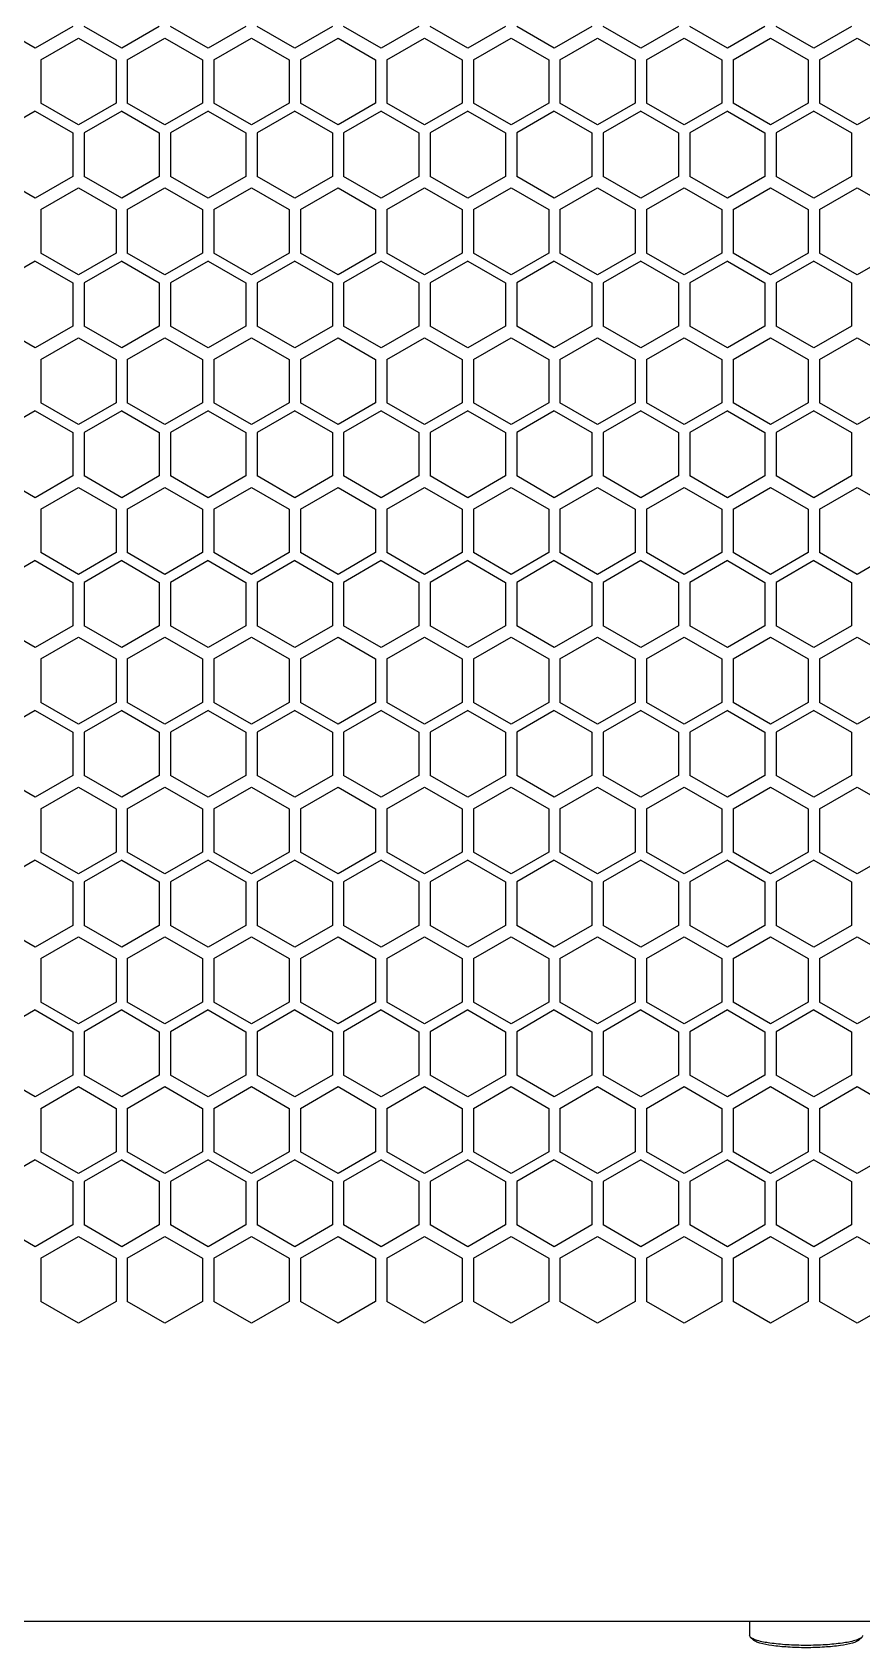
# Model space of a CAD drawing. Header units: millimetres. Extents: x 55614 to 110757, y -66981 to -47484.
# Drawn here: x 78846.5 to 78934.7, y -54848.3 to -54676.6 of the extents above; entities that cross this region are included whole.
import ezdxf

# ---------------------------------------------------------------- set-up
doc = ezdxf.new("R2010")
doc.units = ezdxf.units.MM
doc.layers.add('4215-0412-2-1_0', color=7, linetype='Continuous')
doc.layers.add('SONGBUTUO-M4-8_0', color=7, linetype='Continuous')
doc.layers.add('THICK', color=7, linetype='Continuous', lineweight=0)

# ---------------------------------------------------------------- blocks, each defined once
blk = doc.blocks.new('RU67I6756')
at = {"layer": '4215-0412-2-1_0', "color": 0, "linetype": 'Continuous'}
for p, q in [((25547.66, 16458.6), (25543.66, 16460.91)), ((25551.66, 16460.91), (25547.66, 16458.6)), ((25548.26, 16457.38), (25552.26, 16459.69)), ((25552.26, 16459.69), (25556.26, 16457.38)), ((25556.86, 16458.6), (25552.86, 16460.91)), ((25560.86, 16460.91), (25556.86, 16458.6)), ((25557.46, 16457.38), (25561.46, 16459.69)), ((25561.46, 16459.69), (25565.46, 16457.38)), ((25566.06, 16458.6), (25562.06, 16460.91)), ((25570.06, 16460.91), (25566.06, 16458.6)), ((25566.66, 16457.38), (25570.66, 16459.69)), ((25570.66, 16459.69), (25574.66, 16457.38)), ((25575.26, 16458.6), (25571.26, 16460.91)), ((25579.26, 16460.91), (25575.26, 16458.6)), ((25575.86, 16457.38), (25579.86, 16459.69)), ((25579.86, 16459.69), (25583.86, 16457.38)), ((25584.46, 16458.6), (25580.46, 16460.91)), ((25588.46, 16460.91), (25584.46, 16458.6)), ((25585.06, 16457.38), (25589.06, 16459.69)), ((25589.06, 16459.69), (25593.06, 16457.38)), ((25593.66, 16458.6), (25589.66, 16460.91)), ((25597.66, 16460.91), (25593.66, 16458.6)), ((25594.26, 16457.38), (25598.26, 16459.69)), ((25598.26, 16459.69), (25602.26, 16457.38)), ((25602.86, 16458.6), (25598.86, 16460.91)), ((25606.86, 16460.91), (25602.86, 16458.6)), ((25603.46, 16457.38), (25607.46, 16459.69)), ((25607.46, 16459.69), (25611.46, 16457.38)), ((25612.06, 16458.6), (25608.06, 16460.91)), ((25616.06, 16460.91), (25612.06, 16458.6)), ((25612.66, 16457.38), (25616.66, 16459.69)), ((25616.66, 16459.69), (25620.66, 16457.38)), ((25621.26, 16458.6), (25617.26, 16460.91)), ((25625.26, 16460.91), (25621.26, 16458.6)), ((25621.86, 16457.38), (25625.86, 16459.69)), ((25625.86, 16459.69), (25629.86, 16457.38)), ((25630.46, 16458.6), (25626.46, 16460.91)), ((25634.46, 16460.91), (25630.46, 16458.6)), ((25631.06, 16457.38), (25635.06, 16459.69)), ((25635.06, 16459.69), (25639.06, 16457.38)), ((25548.26, 16457.38), (25548.26, 16452.76)), ((25556.26, 16457.38), (25556.26, 16452.76)), ((25557.46, 16457.38), (25557.46, 16452.76)), ((25565.46, 16457.38), (25565.46, 16452.76)), ((25566.66, 16457.38), (25566.66, 16452.76)), ((25574.66, 16457.38), (25574.66, 16452.76)), ((25575.86, 16457.38), (25575.86, 16452.76)), ((25583.86, 16457.38), (25583.86, 16452.76)), ((25585.06, 16457.38), (25585.06, 16452.76)), ((25593.06, 16457.38), (25593.06, 16452.76)), ((25594.26, 16457.38), (25594.26, 16452.76)), ((25602.26, 16457.38), (25602.26, 16452.76)), ((25603.46, 16457.38), (25603.46, 16452.76)), ((25611.46, 16457.38), (25611.46, 16452.76)), ((25612.66, 16457.38), (25612.66, 16452.76)), ((25620.66, 16457.38), (25620.66, 16452.76)), ((25621.86, 16457.38), (25621.86, 16452.76)), ((25629.86, 16457.38), (25629.86, 16452.76)), ((25631.06, 16457.38), (25631.06, 16452.76)), ((25552.26, 16450.45), (25548.26, 16452.76)), ((25556.26, 16452.76), (25552.26, 16450.45)), ((25561.46, 16450.45), (25557.46, 16452.76)), ((25565.46, 16452.76), (25561.46, 16450.45)), ((25570.66, 16450.45), (25566.66, 16452.76)), ((25574.66, 16452.76), (25570.66, 16450.45)), ((25579.86, 16450.45), (25575.86, 16452.76)), ((25583.86, 16452.76), (25579.86, 16450.45)), ((25589.06, 16450.45), (25585.06, 16452.76)), ((25593.06, 16452.76), (25589.06, 16450.45)), ((25598.26, 16450.45), (25594.26, 16452.76)), ((25602.26, 16452.76), (25598.26, 16450.45)), ((25607.46, 16450.45), (25603.46, 16452.76)), ((25611.46, 16452.76), (25607.46, 16450.45)), ((25616.66, 16450.45), (25612.66, 16452.76)), ((25620.66, 16452.76), (25616.66, 16450.45)), ((25625.86, 16450.45), (25621.86, 16452.76)), ((25629.86, 16452.76), (25625.86, 16450.45)), ((25635.06, 16450.45), (25631.06, 16452.76)), ((25639.06, 16452.76), (25635.06, 16450.45)), ((25547.66, 16451.91), (25543.66, 16449.6)), ((25547.66, 16451.91), (25551.66, 16449.6)), ((25556.86, 16451.91), (25552.86, 16449.6)), ((25556.86, 16451.91), (25560.86, 16449.6)), ((25566.06, 16451.91), (25562.06, 16449.6)), ((25566.06, 16451.91), (25570.06, 16449.6)), ((25575.26, 16451.91), (25571.26, 16449.6)), ((25575.26, 16451.91), (25579.26, 16449.6)), ((25584.46, 16451.91), (25580.46, 16449.6)), ((25584.46, 16451.91), (25588.46, 16449.6)), ((25593.66, 16451.91), (25589.66, 16449.6)), ((25593.66, 16451.91), (25597.66, 16449.6)), ((25602.86, 16451.91), (25598.86, 16449.6)), ((25602.86, 16451.91), (25606.86, 16449.6)), ((25612.06, 16451.91), (25608.06, 16449.6)), ((25612.06, 16451.91), (25616.06, 16449.6)), ((25621.26, 16451.91), (25617.26, 16449.6)), ((25621.26, 16451.91), (25625.26, 16449.6)), ((25630.46, 16451.91), (25626.46, 16449.6)), ((25630.46, 16451.91), (25634.46, 16449.6)), ((25551.66, 16449.6), (25551.66, 16444.98)), ((25552.86, 16449.6), (25552.86, 16444.98)), ((25560.86, 16449.6), (25560.86, 16444.98)), ((25562.06, 16449.6), (25562.06, 16444.98)), ((25570.06, 16449.6), (25570.06, 16444.98)), ((25571.26, 16449.6), (25571.26, 16444.98)), ((25579.26, 16449.6), (25579.26, 16444.98)), ((25580.46, 16449.6), (25580.46, 16444.98)), ((25588.46, 16449.6), (25588.46, 16444.98)), ((25589.66, 16449.6), (25589.66, 16444.98)), ((25597.66, 16449.6), (25597.66, 16444.98)), ((25598.86, 16449.6), (25598.86, 16444.98)), ((25606.86, 16449.6), (25606.86, 16444.98)), ((25608.06, 16449.6), (25608.06, 16444.98)), ((25616.06, 16449.6), (25616.06, 16444.98)), ((25617.26, 16449.6), (25617.26, 16444.98)), ((25625.26, 16449.6), (25625.26, 16444.98)), ((25626.46, 16449.6), (25626.46, 16444.98)), ((25634.46, 16449.6), (25634.46, 16444.98)), ((25547.66, 16442.67), (25543.66, 16444.98)), ((25551.66, 16444.98), (25547.66, 16442.67)), ((25556.86, 16442.67), (25552.86, 16444.98)), ((25560.86, 16444.98), (25556.86, 16442.67)), ((25566.06, 16442.67), (25562.06, 16444.98)), ((25570.06, 16444.98), (25566.06, 16442.67)), ((25575.26, 16442.67), (25571.26, 16444.98)), ((25579.26, 16444.98), (25575.26, 16442.67)), ((25584.46, 16442.67), (25580.46, 16444.98)), ((25588.46, 16444.98), (25584.46, 16442.67)), ((25593.66, 16442.67), (25589.66, 16444.98)), ((25597.66, 16444.98), (25593.66, 16442.67)), ((25602.86, 16442.67), (25598.86, 16444.98)), ((25606.86, 16444.98), (25602.86, 16442.67)), ((25612.06, 16442.67), (25608.06, 16444.98)), ((25616.06, 16444.98), (25612.06, 16442.67)), ((25621.26, 16442.67), (25617.26, 16444.98)), ((25625.26, 16444.98), (25621.26, 16442.67)), ((25630.46, 16442.67), (25626.46, 16444.98)), ((25634.46, 16444.98), (25630.46, 16442.67)), ((25548.26, 16441.45), (25552.26, 16443.76)), ((25552.26, 16443.76), (25556.26, 16441.45)), ((25557.46, 16441.45), (25561.46, 16443.76)), ((25561.46, 16443.76), (25565.46, 16441.45)), ((25566.66, 16441.45), (25570.66, 16443.76)), ((25570.66, 16443.76), (25574.66, 16441.45)), ((25575.86, 16441.45), (25579.86, 16443.76)), ((25579.86, 16443.76), (25583.86, 16441.45)), ((25585.06, 16441.45), (25589.06, 16443.76)), ((25589.06, 16443.76), (25593.06, 16441.45)), ((25594.26, 16441.45), (25598.26, 16443.76)), ((25598.26, 16443.76), (25602.26, 16441.45)), ((25603.46, 16441.45), (25607.46, 16443.76)), ((25607.46, 16443.76), (25611.46, 16441.45)), ((25612.66, 16441.45), (25616.66, 16443.76)), ((25616.66, 16443.76), (25620.66, 16441.45)), ((25621.86, 16441.45), (25625.86, 16443.76)), ((25625.86, 16443.76), (25629.86, 16441.45)), ((25631.06, 16441.45), (25635.06, 16443.76)), ((25635.06, 16443.76), (25639.06, 16441.45)), ((25548.26, 16441.45), (25548.26, 16436.83)), ((25556.26, 16441.45), (25556.26, 16436.83)), ((25557.46, 16441.45), (25557.46, 16436.83)), ((25565.46, 16441.45), (25565.46, 16436.83)), ((25566.66, 16441.45), (25566.66, 16436.83)), ((25574.66, 16441.45), (25574.66, 16436.83)), ((25575.86, 16441.45), (25575.86, 16436.83)), ((25583.86, 16441.45), (25583.86, 16436.83)), ((25585.06, 16441.45), (25585.06, 16436.83)), ((25593.06, 16441.45), (25593.06, 16436.83)), ((25594.26, 16441.45), (25594.26, 16436.83)), ((25602.26, 16441.45), (25602.26, 16436.83)), ((25603.46, 16441.45), (25603.46, 16436.83)), ((25611.46, 16441.45), (25611.46, 16436.83)), ((25612.66, 16441.45), (25612.66, 16436.83)), ((25620.66, 16441.45), (25620.66, 16436.83)), ((25621.86, 16441.45), (25621.86, 16436.83)), ((25629.86, 16441.45), (25629.86, 16436.83)), ((25631.06, 16441.45), (25631.06, 16436.83)), ((25547.66, 16435.98), (25543.66, 16433.67)), ((25547.66, 16435.98), (25551.66, 16433.67)), ((25552.26, 16434.52), (25548.26, 16436.83)), ((25556.26, 16436.83), (25552.26, 16434.52)), ((25556.86, 16435.98), (25552.86, 16433.67)), ((25556.86, 16435.98), (25560.86, 16433.67)), ((25561.46, 16434.52), (25557.46, 16436.83)), ((25565.46, 16436.83), (25561.46, 16434.52)), ((25566.06, 16435.98), (25562.06, 16433.67)), ((25566.06, 16435.98), (25570.06, 16433.67)), ((25570.66, 16434.52), (25566.66, 16436.83)), ((25574.66, 16436.83), (25570.66, 16434.52)), ((25575.26, 16435.98), (25571.26, 16433.67)), ((25575.26, 16435.98), (25579.26, 16433.67)), ((25579.86, 16434.52), (25575.86, 16436.83)), ((25583.86, 16436.83), (25579.86, 16434.52)), ((25584.46, 16435.98), (25580.46, 16433.67)), ((25584.46, 16435.98), (25588.46, 16433.67)), ((25589.06, 16434.52), (25585.06, 16436.83)), ((25593.06, 16436.83), (25589.06, 16434.52)), ((25593.66, 16435.98), (25589.66, 16433.67)), ((25593.66, 16435.98), (25597.66, 16433.67)), ((25598.26, 16434.52), (25594.26, 16436.83)), ((25602.26, 16436.83), (25598.26, 16434.52)), ((25602.86, 16435.98), (25598.86, 16433.67)), ((25602.86, 16435.98), (25606.86, 16433.67)), ((25607.46, 16434.52), (25603.46, 16436.83)), ((25611.46, 16436.83), (25607.46, 16434.52)), ((25612.06, 16435.98), (25608.06, 16433.67)), ((25612.06, 16435.98), (25616.06, 16433.67)), ((25616.66, 16434.52), (25612.66, 16436.83)), ((25620.66, 16436.83), (25616.66, 16434.52)), ((25621.26, 16435.98), (25617.26, 16433.67)), ((25621.26, 16435.98), (25625.26, 16433.67)), ((25625.86, 16434.52), (25621.86, 16436.83)), ((25629.86, 16436.83), (25625.86, 16434.52)), ((25630.46, 16435.98), (25626.46, 16433.67)), ((25630.46, 16435.98), (25634.46, 16433.67)), ((25635.06, 16434.52), (25631.06, 16436.83)), ((25639.06, 16436.83), (25635.06, 16434.52)), ((25551.66, 16433.67), (25551.66, 16429.05)), ((25552.86, 16433.67), (25552.86, 16429.05)), ((25560.86, 16433.67), (25560.86, 16429.05)), ((25562.06, 16433.67), (25562.06, 16429.05)), ((25570.06, 16433.67), (25570.06, 16429.05)), ((25571.26, 16433.67), (25571.26, 16429.05)), ((25579.26, 16433.67), (25579.26, 16429.05)), ((25580.46, 16433.67), (25580.46, 16429.05)), ((25588.46, 16433.67), (25588.46, 16429.05)), ((25589.66, 16433.67), (25589.66, 16429.05)), ((25597.66, 16433.67), (25597.66, 16429.05)), ((25598.86, 16433.67), (25598.86, 16429.05)), ((25606.86, 16433.67), (25606.86, 16429.05)), ((25608.06, 16433.67), (25608.06, 16429.05)), ((25616.06, 16433.67), (25616.06, 16429.05)), ((25617.26, 16433.67), (25617.26, 16429.05)), ((25625.26, 16433.67), (25625.26, 16429.05)), ((25626.46, 16433.67), (25626.46, 16429.05)), ((25634.46, 16433.67), (25634.46, 16429.05)), ((25547.66, 16426.74), (25543.66, 16429.05)), ((25551.66, 16429.05), (25547.66, 16426.74)), ((25556.86, 16426.74), (25552.86, 16429.05)), ((25560.86, 16429.05), (25556.86, 16426.74)), ((25566.06, 16426.74), (25562.06, 16429.05)), ((25570.06, 16429.05), (25566.06, 16426.74)), ((25575.26, 16426.74), (25571.26, 16429.05)), ((25579.26, 16429.05), (25575.26, 16426.74)), ((25584.46, 16426.74), (25580.46, 16429.05)), ((25588.46, 16429.05), (25584.46, 16426.74)), ((25593.66, 16426.74), (25589.66, 16429.05)), ((25597.66, 16429.05), (25593.66, 16426.74)), ((25602.86, 16426.74), (25598.86, 16429.05)), ((25606.86, 16429.05), (25602.86, 16426.74)), ((25612.06, 16426.74), (25608.06, 16429.05)), ((25616.06, 16429.05), (25612.06, 16426.74)), ((25621.26, 16426.74), (25617.26, 16429.05)), ((25625.26, 16429.05), (25621.26, 16426.74)), ((25630.46, 16426.74), (25626.46, 16429.05)), ((25634.46, 16429.05), (25630.46, 16426.74)), ((25548.26, 16425.52), (25552.26, 16427.83)), ((25552.26, 16427.83), (25556.26, 16425.52)), ((25557.46, 16425.52), (25561.46, 16427.83)), ((25561.46, 16427.83), (25565.46, 16425.52)), ((25566.66, 16425.52), (25570.66, 16427.83)), ((25570.66, 16427.83), (25574.66, 16425.52)), ((25575.86, 16425.52), (25579.86, 16427.83)), ((25579.86, 16427.83), (25583.86, 16425.52)), ((25585.06, 16425.52), (25589.06, 16427.83)), ((25589.06, 16427.83), (25593.06, 16425.52)), ((25594.26, 16425.52), (25598.26, 16427.83)), ((25598.26, 16427.83), (25602.26, 16425.52)), ((25603.46, 16425.52), (25607.46, 16427.83)), ((25607.46, 16427.83), (25611.46, 16425.52)), ((25612.66, 16425.52), (25616.66, 16427.83)), ((25616.66, 16427.83), (25620.66, 16425.52)), ((25621.86, 16425.52), (25625.86, 16427.83)), ((25625.86, 16427.83), (25629.86, 16425.52)), ((25631.06, 16425.52), (25635.06, 16427.83)), ((25635.06, 16427.83), (25639.06, 16425.52)), ((25548.26, 16425.52), (25548.26, 16420.9)), ((25556.26, 16425.52), (25556.26, 16420.9)), ((25557.46, 16425.52), (25557.46, 16420.9)), ((25565.46, 16425.52), (25565.46, 16420.9)), ((25566.66, 16425.52), (25566.66, 16420.9)), ((25574.66, 16425.52), (25574.66, 16420.9)), ((25575.86, 16425.52), (25575.86, 16420.9)), ((25583.86, 16425.52), (25583.86, 16420.9)), ((25585.06, 16425.52), (25585.06, 16420.9)), ((25593.06, 16425.52), (25593.06, 16420.9)), ((25594.26, 16425.52), (25594.26, 16420.9)), ((25602.26, 16425.52), (25602.26, 16420.9)), ((25603.46, 16425.52), (25603.46, 16420.9)), ((25611.46, 16425.52), (25611.46, 16420.9)), ((25612.66, 16425.52), (25612.66, 16420.9)), ((25620.66, 16425.52), (25620.66, 16420.9)), ((25621.86, 16425.52), (25621.86, 16420.9)), ((25629.86, 16425.52), (25629.86, 16420.9)), ((25631.06, 16425.52), (25631.06, 16420.9)), ((25547.66, 16420.05), (25543.66, 16417.74)), ((25547.66, 16420.05), (25551.66, 16417.74)), ((25552.26, 16418.59), (25548.26, 16420.9)), ((25556.26, 16420.9), (25552.26, 16418.59)), ((25556.86, 16420.05), (25552.86, 16417.74)), ((25556.86, 16420.05), (25560.86, 16417.74)), ((25561.46, 16418.59), (25557.46, 16420.9)), ((25565.46, 16420.9), (25561.46, 16418.59)), ((25566.06, 16420.05), (25562.06, 16417.74)), ((25566.06, 16420.05), (25570.06, 16417.74)), ((25570.66, 16418.59), (25566.66, 16420.9)), ((25574.66, 16420.9), (25570.66, 16418.59)), ((25575.26, 16420.05), (25571.26, 16417.74)), ((25575.26, 16420.05), (25579.26, 16417.74)), ((25579.86, 16418.59), (25575.86, 16420.9)), ((25583.86, 16420.9), (25579.86, 16418.59)), ((25584.46, 16420.05), (25580.46, 16417.74)), ((25584.46, 16420.05), (25588.46, 16417.74)), ((25589.06, 16418.59), (25585.06, 16420.9)), ((25593.06, 16420.9), (25589.06, 16418.59)), ((25593.66, 16420.05), (25589.66, 16417.74)), ((25593.66, 16420.05), (25597.66, 16417.74)), ((25598.26, 16418.59), (25594.26, 16420.9)), ((25602.26, 16420.9), (25598.26, 16418.59)), ((25602.86, 16420.05), (25598.86, 16417.74)), ((25602.86, 16420.05), (25606.86, 16417.74)), ((25607.46, 16418.59), (25603.46, 16420.9)), ((25611.46, 16420.9), (25607.46, 16418.59)), ((25612.06, 16420.05), (25608.06, 16417.74)), ((25612.06, 16420.05), (25616.06, 16417.74)), ((25616.66, 16418.59), (25612.66, 16420.9)), ((25620.66, 16420.9), (25616.66, 16418.59)), ((25621.26, 16420.05), (25617.26, 16417.74)), ((25621.26, 16420.05), (25625.26, 16417.74)), ((25625.86, 16418.59), (25621.86, 16420.9)), ((25629.86, 16420.9), (25625.86, 16418.59)), ((25630.46, 16420.05), (25626.46, 16417.74)), ((25630.46, 16420.05), (25634.46, 16417.74)), ((25635.06, 16418.59), (25631.06, 16420.9)), ((25639.06, 16420.9), (25635.06, 16418.59)), ((25551.66, 16417.74), (25551.66, 16413.12)), ((25552.86, 16417.74), (25552.86, 16413.12)), ((25560.86, 16417.74), (25560.86, 16413.12)), ((25562.06, 16417.74), (25562.06, 16413.12)), ((25570.06, 16417.74), (25570.06, 16413.12)), ((25571.26, 16417.74), (25571.26, 16413.12)), ((25579.26, 16417.74), (25579.26, 16413.12)), ((25580.46, 16417.74), (25580.46, 16413.12)), ((25588.46, 16417.74), (25588.46, 16413.12)), ((25589.66, 16417.74), (25589.66, 16413.12)), ((25597.66, 16417.74), (25597.66, 16413.12)), ((25598.86, 16417.74), (25598.86, 16413.12)), ((25606.86, 16417.74), (25606.86, 16413.12)), ((25608.06, 16417.74), (25608.06, 16413.12)), ((25616.06, 16417.74), (25616.06, 16413.12)), ((25617.26, 16417.74), (25617.26, 16413.12)), ((25625.26, 16417.74), (25625.26, 16413.12)), ((25626.46, 16417.74), (25626.46, 16413.12)), ((25634.46, 16417.74), (25634.46, 16413.12)), ((25547.66, 16410.81), (25543.66, 16413.12)), ((25551.66, 16413.12), (25547.66, 16410.81)), ((25556.86, 16410.81), (25552.86, 16413.12)), ((25560.86, 16413.12), (25556.86, 16410.81)), ((25566.06, 16410.81), (25562.06, 16413.12)), ((25570.06, 16413.12), (25566.06, 16410.81)), ((25575.26, 16410.81), (25571.26, 16413.12)), ((25579.26, 16413.12), (25575.26, 16410.81)), ((25584.46, 16410.81), (25580.46, 16413.12)), ((25588.46, 16413.12), (25584.46, 16410.81)), ((25593.66, 16410.81), (25589.66, 16413.12)), ((25597.66, 16413.12), (25593.66, 16410.81)), ((25602.86, 16410.81), (25598.86, 16413.12)), ((25606.86, 16413.12), (25602.86, 16410.81)), ((25612.06, 16410.81), (25608.06, 16413.12)), ((25616.06, 16413.12), (25612.06, 16410.81)), ((25621.26, 16410.81), (25617.26, 16413.12)), ((25625.26, 16413.12), (25621.26, 16410.81)), ((25630.46, 16410.81), (25626.46, 16413.12)), ((25634.46, 16413.12), (25630.46, 16410.81)), ((25548.26, 16409.59), (25552.26, 16411.9)), ((25552.26, 16411.9), (25556.26, 16409.59)), ((25557.46, 16409.59), (25561.46, 16411.9)), ((25561.46, 16411.9), (25565.46, 16409.59)), ((25566.66, 16409.59), (25570.66, 16411.9)), ((25570.66, 16411.9), (25574.66, 16409.59)), ((25575.86, 16409.59), (25579.86, 16411.9)), ((25579.86, 16411.9), (25583.86, 16409.59)), ((25585.06, 16409.59), (25589.06, 16411.9)), ((25589.06, 16411.9), (25593.06, 16409.59)), ((25594.26, 16409.59), (25598.26, 16411.9)), ((25598.26, 16411.9), (25602.26, 16409.59)), ((25603.46, 16409.59), (25607.46, 16411.9)), ((25607.46, 16411.9), (25611.46, 16409.59)), ((25612.66, 16409.59), (25616.66, 16411.9)), ((25616.66, 16411.9), (25620.66, 16409.59)), ((25621.86, 16409.59), (25625.86, 16411.9)), ((25625.86, 16411.9), (25629.86, 16409.59)), ((25631.06, 16409.59), (25635.06, 16411.9)), ((25635.06, 16411.9), (25639.06, 16409.59)), ((25548.26, 16409.59), (25548.26, 16404.97)), ((25556.26, 16409.59), (25556.26, 16404.97)), ((25557.46, 16409.59), (25557.46, 16404.97)), ((25565.46, 16409.59), (25565.46, 16404.97)), ((25566.66, 16409.59), (25566.66, 16404.97)), ((25574.66, 16409.59), (25574.66, 16404.97)), ((25575.86, 16409.59), (25575.86, 16404.97)), ((25583.86, 16409.59), (25583.86, 16404.97)), ((25585.06, 16409.59), (25585.06, 16404.97)), ((25593.06, 16409.59), (25593.06, 16404.97)), ((25594.26, 16409.59), (25594.26, 16404.97)), ((25602.26, 16409.59), (25602.26, 16404.97)), ((25603.46, 16409.59), (25603.46, 16404.97)), ((25611.46, 16409.59), (25611.46, 16404.97)), ((25612.66, 16409.59), (25612.66, 16404.97)), ((25620.66, 16409.59), (25620.66, 16404.97)), ((25621.86, 16409.59), (25621.86, 16404.97)), ((25629.86, 16409.59), (25629.86, 16404.97)), ((25631.06, 16409.59), (25631.06, 16404.97)), ((25552.26, 16402.66), (25548.26, 16404.97)), ((25556.26, 16404.97), (25552.26, 16402.66)), ((25561.46, 16402.66), (25557.46, 16404.97)), ((25565.46, 16404.97), (25561.46, 16402.66)), ((25570.66, 16402.66), (25566.66, 16404.97)), ((25574.66, 16404.97), (25570.66, 16402.66)), ((25579.86, 16402.66), (25575.86, 16404.97)), ((25583.86, 16404.97), (25579.86, 16402.66)), ((25589.06, 16402.66), (25585.06, 16404.97)), ((25593.06, 16404.97), (25589.06, 16402.66)), ((25598.26, 16402.66), (25594.26, 16404.97)), ((25602.26, 16404.97), (25598.26, 16402.66)), ((25607.46, 16402.66), (25603.46, 16404.97)), ((25611.46, 16404.97), (25607.46, 16402.66)), ((25616.66, 16402.66), (25612.66, 16404.97)), ((25620.66, 16404.97), (25616.66, 16402.66)), ((25625.86, 16402.66), (25621.86, 16404.97)), ((25629.86, 16404.97), (25625.86, 16402.66)), ((25635.06, 16402.66), (25631.06, 16404.97)), ((25639.06, 16404.97), (25635.06, 16402.66)), ((25547.66, 16404.12), (25543.66, 16401.81)), ((25547.66, 16404.12), (25551.66, 16401.81)), ((25556.86, 16404.12), (25552.86, 16401.81)), ((25556.86, 16404.12), (25560.86, 16401.81)), ((25566.06, 16404.12), (25562.06, 16401.81)), ((25566.06, 16404.12), (25570.06, 16401.81)), ((25575.26, 16404.12), (25571.26, 16401.81)), ((25575.26, 16404.12), (25579.26, 16401.81)), ((25584.46, 16404.12), (25580.46, 16401.81)), ((25584.46, 16404.12), (25588.46, 16401.81)), ((25593.66, 16404.12), (25589.66, 16401.81)), ((25593.66, 16404.12), (25597.66, 16401.81)), ((25602.86, 16404.12), (25598.86, 16401.81)), ((25602.86, 16404.12), (25606.86, 16401.81)), ((25612.06, 16404.12), (25608.06, 16401.81)), ((25612.06, 16404.12), (25616.06, 16401.81)), ((25621.26, 16404.12), (25617.26, 16401.81)), ((25621.26, 16404.12), (25625.26, 16401.81)), ((25630.46, 16404.12), (25626.46, 16401.81)), ((25630.46, 16404.12), (25634.46, 16401.81)), ((25551.66, 16401.81), (25551.66, 16397.19)), ((25552.86, 16401.81), (25552.86, 16397.19)), ((25560.86, 16401.81), (25560.86, 16397.19)), ((25562.06, 16401.81), (25562.06, 16397.19)), ((25570.06, 16401.81), (25570.06, 16397.19)), ((25571.26, 16401.81), (25571.26, 16397.19)), ((25579.26, 16401.81), (25579.26, 16397.19)), ((25580.46, 16401.81), (25580.46, 16397.19)), ((25588.46, 16401.81), (25588.46, 16397.19)), ((25589.66, 16401.81), (25589.66, 16397.19)), ((25597.66, 16401.81), (25597.66, 16397.19)), ((25598.86, 16401.81), (25598.86, 16397.19)), ((25606.86, 16401.81), (25606.86, 16397.19)), ((25608.06, 16401.81), (25608.06, 16397.19)), ((25616.06, 16401.81), (25616.06, 16397.19)), ((25617.26, 16401.81), (25617.26, 16397.19)), ((25625.26, 16401.81), (25625.26, 16397.19)), ((25626.46, 16401.81), (25626.46, 16397.19)), ((25634.46, 16401.81), (25634.46, 16397.19)), ((25547.66, 16394.88), (25543.66, 16397.19)), ((25551.66, 16397.19), (25547.66, 16394.88)), ((25548.26, 16393.66), (25552.26, 16395.97)), ((25552.26, 16395.97), (25556.26, 16393.66)), ((25556.86, 16394.88), (25552.86, 16397.19)), ((25560.86, 16397.19), (25556.86, 16394.88)), ((25557.46, 16393.66), (25561.46, 16395.97)), ((25561.46, 16395.97), (25565.46, 16393.66)), ((25566.06, 16394.88), (25562.06, 16397.19)), ((25570.06, 16397.19), (25566.06, 16394.88)), ((25566.66, 16393.66), (25570.66, 16395.97)), ((25570.66, 16395.97), (25574.66, 16393.66)), ((25575.26, 16394.88), (25571.26, 16397.19)), ((25579.26, 16397.19), (25575.26, 16394.88)), ((25575.86, 16393.66), (25579.86, 16395.97)), ((25579.86, 16395.97), (25583.86, 16393.66)), ((25584.46, 16394.88), (25580.46, 16397.19)), ((25588.46, 16397.19), (25584.46, 16394.88)), ((25585.06, 16393.66), (25589.06, 16395.97)), ((25589.06, 16395.97), (25593.06, 16393.66)), ((25593.66, 16394.88), (25589.66, 16397.19)), ((25597.66, 16397.19), (25593.66, 16394.88)), ((25594.26, 16393.66), (25598.26, 16395.97)), ((25598.26, 16395.97), (25602.26, 16393.66)), ((25602.86, 16394.88), (25598.86, 16397.19)), ((25606.86, 16397.19), (25602.86, 16394.88)), ((25603.46, 16393.66), (25607.46, 16395.97)), ((25607.46, 16395.97), (25611.46, 16393.66)), ((25612.06, 16394.88), (25608.06, 16397.19)), ((25616.06, 16397.19), (25612.06, 16394.88)), ((25612.66, 16393.66), (25616.66, 16395.97)), ((25616.66, 16395.97), (25620.66, 16393.66)), ((25621.26, 16394.88), (25617.26, 16397.19)), ((25625.26, 16397.19), (25621.26, 16394.88)), ((25621.86, 16393.66), (25625.86, 16395.97)), ((25625.86, 16395.97), (25629.86, 16393.66)), ((25630.46, 16394.88), (25626.46, 16397.19)), ((25634.46, 16397.19), (25630.46, 16394.88)), ((25631.06, 16393.66), (25635.06, 16395.97)), ((25635.06, 16395.97), (25639.06, 16393.66)), ((25548.26, 16393.66), (25548.26, 16389.04)), ((25556.26, 16393.66), (25556.26, 16389.04)), ((25557.46, 16393.66), (25557.46, 16389.04)), ((25565.46, 16393.66), (25565.46, 16389.04)), ((25566.66, 16393.66), (25566.66, 16389.04)), ((25574.66, 16393.66), (25574.66, 16389.04)), ((25575.86, 16393.66), (25575.86, 16389.04)), ((25583.86, 16393.66), (25583.86, 16389.04)), ((25585.06, 16393.66), (25585.06, 16389.04)), ((25593.06, 16393.66), (25593.06, 16389.04)), ((25594.26, 16393.66), (25594.26, 16389.04)), ((25602.26, 16393.66), (25602.26, 16389.04)), ((25603.46, 16393.66), (25603.46, 16389.04)), ((25611.46, 16393.66), (25611.46, 16389.04)), ((25612.66, 16393.66), (25612.66, 16389.04)), ((25620.66, 16393.66), (25620.66, 16389.04)), ((25621.86, 16393.66), (25621.86, 16389.04)), ((25629.86, 16393.66), (25629.86, 16389.04)), ((25631.06, 16393.66), (25631.06, 16389.04)), ((25552.26, 16386.73), (25548.26, 16389.04)), ((25556.26, 16389.04), (25552.26, 16386.73)), ((25561.46, 16386.73), (25557.46, 16389.04)), ((25565.46, 16389.04), (25561.46, 16386.73)), ((25570.66, 16386.73), (25566.66, 16389.04)), ((25574.66, 16389.04), (25570.66, 16386.73)), ((25579.86, 16386.73), (25575.86, 16389.04)), ((25583.86, 16389.04), (25579.86, 16386.73)), ((25589.06, 16386.73), (25585.06, 16389.04)), ((25593.06, 16389.04), (25589.06, 16386.73)), ((25598.26, 16386.73), (25594.26, 16389.04)), ((25602.26, 16389.04), (25598.26, 16386.73)), ((25607.46, 16386.73), (25603.46, 16389.04)), ((25611.46, 16389.04), (25607.46, 16386.73)), ((25616.66, 16386.73), (25612.66, 16389.04)), ((25620.66, 16389.04), (25616.66, 16386.73)), ((25625.86, 16386.73), (25621.86, 16389.04)), ((25629.86, 16389.04), (25625.86, 16386.73)), ((25635.06, 16386.73), (25631.06, 16389.04)), ((25639.06, 16389.04), (25635.06, 16386.73)), ((25547.66, 16388.19), (25543.66, 16385.88)), ((25547.66, 16388.19), (25551.66, 16385.88)), ((25556.86, 16388.19), (25552.86, 16385.88)), ((25556.86, 16388.19), (25560.86, 16385.88)), ((25566.06, 16388.19), (25562.06, 16385.88)), ((25566.06, 16388.19), (25570.06, 16385.88)), ((25575.26, 16388.19), (25571.26, 16385.88)), ((25575.26, 16388.19), (25579.26, 16385.88)), ((25584.46, 16388.19), (25580.46, 16385.88)), ((25584.46, 16388.19), (25588.46, 16385.88)), ((25593.66, 16388.19), (25589.66, 16385.88)), ((25593.66, 16388.19), (25597.66, 16385.88)), ((25602.86, 16388.19), (25598.86, 16385.88)), ((25602.86, 16388.19), (25606.86, 16385.88)), ((25612.06, 16388.19), (25608.06, 16385.88)), ((25612.06, 16388.19), (25616.06, 16385.88)), ((25621.26, 16388.19), (25617.26, 16385.88)), ((25621.26, 16388.19), (25625.26, 16385.88)), ((25630.46, 16388.19), (25626.46, 16385.88)), ((25630.46, 16388.19), (25634.46, 16385.88)), ((25551.66, 16385.88), (25551.66, 16381.26)), ((25552.86, 16385.88), (25552.86, 16381.26)), ((25560.86, 16385.88), (25560.86, 16381.26)), ((25562.06, 16385.88), (25562.06, 16381.26)), ((25570.06, 16385.88), (25570.06, 16381.26)), ((25571.26, 16385.88), (25571.26, 16381.26)), ((25579.26, 16385.88), (25579.26, 16381.26)), ((25580.46, 16385.88), (25580.46, 16381.26)), ((25588.46, 16385.88), (25588.46, 16381.26)), ((25589.66, 16385.88), (25589.66, 16381.26)), ((25597.66, 16385.88), (25597.66, 16381.26)), ((25598.86, 16385.88), (25598.86, 16381.26)), ((25606.86, 16385.88), (25606.86, 16381.26)), ((25608.06, 16385.88), (25608.06, 16381.26)), ((25616.06, 16385.88), (25616.06, 16381.26)), ((25617.26, 16385.88), (25617.26, 16381.26)), ((25625.26, 16385.88), (25625.26, 16381.26)), ((25626.46, 16385.88), (25626.46, 16381.26)), ((25634.46, 16385.88), (25634.46, 16381.26)), ((25547.66, 16378.95), (25543.66, 16381.26)), ((25551.66, 16381.26), (25547.66, 16378.95)), ((25556.86, 16378.95), (25552.86, 16381.26)), ((25560.86, 16381.26), (25556.86, 16378.95)), ((25566.06, 16378.95), (25562.06, 16381.26)), ((25570.06, 16381.26), (25566.06, 16378.95)), ((25575.26, 16378.95), (25571.26, 16381.26)), ((25579.26, 16381.26), (25575.26, 16378.95)), ((25584.46, 16378.95), (25580.46, 16381.26)), ((25588.46, 16381.26), (25584.46, 16378.95)), ((25593.66, 16378.95), (25589.66, 16381.26)), ((25597.66, 16381.26), (25593.66, 16378.95)), ((25602.86, 16378.95), (25598.86, 16381.26)), ((25606.86, 16381.26), (25602.86, 16378.95)), ((25612.06, 16378.95), (25608.06, 16381.26)), ((25616.06, 16381.26), (25612.06, 16378.95)), ((25621.26, 16378.95), (25617.26, 16381.26)), ((25625.26, 16381.26), (25621.26, 16378.95)), ((25630.46, 16378.95), (25626.46, 16381.26)), ((25634.46, 16381.26), (25630.46, 16378.95)), ((25548.26, 16377.73), (25552.26, 16380.04)), ((25552.26, 16380.04), (25556.26, 16377.73)), ((25557.46, 16377.73), (25561.46, 16380.04)), ((25561.46, 16380.04), (25565.46, 16377.73)), ((25566.66, 16377.73), (25570.66, 16380.04)), ((25570.66, 16380.04), (25574.66, 16377.73)), ((25575.86, 16377.73), (25579.86, 16380.04)), ((25579.86, 16380.04), (25583.86, 16377.73)), ((25585.06, 16377.73), (25589.06, 16380.04)), ((25589.06, 16380.04), (25593.06, 16377.73)), ((25594.26, 16377.73), (25598.26, 16380.04)), ((25598.26, 16380.04), (25602.26, 16377.73)), ((25603.46, 16377.73), (25607.46, 16380.04)), ((25607.46, 16380.04), (25611.46, 16377.73)), ((25612.66, 16377.73), (25616.66, 16380.04)), ((25616.66, 16380.04), (25620.66, 16377.73)), ((25621.86, 16377.73), (25625.86, 16380.04)), ((25625.86, 16380.04), (25629.86, 16377.73)), ((25631.06, 16377.73), (25635.06, 16380.04)), ((25635.06, 16380.04), (25639.06, 16377.73)), ((25548.26, 16377.73), (25548.26, 16373.11)), ((25556.26, 16377.73), (25556.26, 16373.11)), ((25557.46, 16377.73), (25557.46, 16373.11)), ((25565.46, 16377.73), (25565.46, 16373.11)), ((25566.66, 16377.73), (25566.66, 16373.11)), ((25574.66, 16377.73), (25574.66, 16373.11)), ((25575.86, 16377.73), (25575.86, 16373.11)), ((25583.86, 16377.73), (25583.86, 16373.11)), ((25585.06, 16377.73), (25585.06, 16373.11)), ((25593.06, 16377.73), (25593.06, 16373.11)), ((25594.26, 16377.73), (25594.26, 16373.11)), ((25602.26, 16377.73), (25602.26, 16373.11)), ((25603.46, 16377.73), (25603.46, 16373.11)), ((25611.46, 16377.73), (25611.46, 16373.11)), ((25612.66, 16377.73), (25612.66, 16373.11)), ((25620.66, 16377.73), (25620.66, 16373.11)), ((25621.86, 16377.73), (25621.86, 16373.11)), ((25629.86, 16377.73), (25629.86, 16373.11)), ((25631.06, 16377.73), (25631.06, 16373.11)), ((25547.66, 16372.26), (25543.66, 16369.95)), ((25547.66, 16372.26), (25551.66, 16369.95)), ((25552.26, 16370.8), (25548.26, 16373.11)), ((25556.26, 16373.11), (25552.26, 16370.8)), ((25556.86, 16372.26), (25552.86, 16369.95)), ((25556.86, 16372.26), (25560.86, 16369.95)), ((25561.46, 16370.8), (25557.46, 16373.11)), ((25565.46, 16373.11), (25561.46, 16370.8)), ((25566.06, 16372.26), (25562.06, 16369.95)), ((25566.06, 16372.26), (25570.06, 16369.95)), ((25570.66, 16370.8), (25566.66, 16373.11)), ((25574.66, 16373.11), (25570.66, 16370.8)), ((25575.26, 16372.26), (25571.26, 16369.95)), ((25575.26, 16372.26), (25579.26, 16369.95)), ((25579.86, 16370.8), (25575.86, 16373.11)), ((25583.86, 16373.11), (25579.86, 16370.8)), ((25584.46, 16372.26), (25580.46, 16369.95)), ((25584.46, 16372.26), (25588.46, 16369.95)), ((25589.06, 16370.8), (25585.06, 16373.11)), ((25593.06, 16373.11), (25589.06, 16370.8)), ((25593.66, 16372.26), (25589.66, 16369.95)), ((25593.66, 16372.26), (25597.66, 16369.95)), ((25598.26, 16370.8), (25594.26, 16373.11)), ((25602.26, 16373.11), (25598.26, 16370.8)), ((25602.86, 16372.26), (25598.86, 16369.95)), ((25602.86, 16372.26), (25606.86, 16369.95)), ((25607.46, 16370.8), (25603.46, 16373.11)), ((25611.46, 16373.11), (25607.46, 16370.8)), ((25612.06, 16372.26), (25608.06, 16369.95)), ((25612.06, 16372.26), (25616.06, 16369.95)), ((25616.66, 16370.8), (25612.66, 16373.11)), ((25620.66, 16373.11), (25616.66, 16370.8)), ((25621.26, 16372.26), (25617.26, 16369.95)), ((25621.26, 16372.26), (25625.26, 16369.95)), ((25625.86, 16370.8), (25621.86, 16373.11)), ((25629.86, 16373.11), (25625.86, 16370.8)), ((25630.46, 16372.26), (25626.46, 16369.95)), ((25630.46, 16372.26), (25634.46, 16369.95)), ((25635.06, 16370.8), (25631.06, 16373.11)), ((25639.06, 16373.11), (25635.06, 16370.8)), ((25551.66, 16369.95), (25551.66, 16365.33)), ((25552.86, 16369.95), (25552.86, 16365.33)), ((25560.86, 16369.95), (25560.86, 16365.33)), ((25562.06, 16369.95), (25562.06, 16365.33)), ((25570.06, 16369.95), (25570.06, 16365.33)), ((25571.26, 16369.95), (25571.26, 16365.33)), ((25579.26, 16369.95), (25579.26, 16365.33)), ((25580.46, 16369.95), (25580.46, 16365.33)), ((25588.46, 16369.95), (25588.46, 16365.33)), ((25589.66, 16369.95), (25589.66, 16365.33)), ((25597.66, 16369.95), (25597.66, 16365.33)), ((25598.86, 16369.95), (25598.86, 16365.33)), ((25606.86, 16369.95), (25606.86, 16365.33)), ((25608.06, 16369.95), (25608.06, 16365.33)), ((25616.06, 16369.95), (25616.06, 16365.33)), ((25617.26, 16369.95), (25617.26, 16365.33)), ((25625.26, 16369.95), (25625.26, 16365.33)), ((25626.46, 16369.95), (25626.46, 16365.33)), ((25634.46, 16369.95), (25634.46, 16365.33)), ((25547.66, 16363.02), (25543.66, 16365.33)), ((25551.66, 16365.33), (25547.66, 16363.02)), ((25556.86, 16363.02), (25552.86, 16365.33)), ((25560.86, 16365.33), (25556.86, 16363.02)), ((25566.06, 16363.02), (25562.06, 16365.33)), ((25570.06, 16365.33), (25566.06, 16363.02)), ((25575.26, 16363.02), (25571.26, 16365.33)), ((25579.26, 16365.33), (25575.26, 16363.02)), ((25584.46, 16363.02), (25580.46, 16365.33)), ((25588.46, 16365.33), (25584.46, 16363.02)), ((25593.66, 16363.02), (25589.66, 16365.33)), ((25597.66, 16365.33), (25593.66, 16363.02)), ((25602.86, 16363.02), (25598.86, 16365.33)), ((25606.86, 16365.33), (25602.86, 16363.02)), ((25612.06, 16363.02), (25608.06, 16365.33)), ((25616.06, 16365.33), (25612.06, 16363.02)), ((25621.26, 16363.02), (25617.26, 16365.33)), ((25625.26, 16365.33), (25621.26, 16363.02)), ((25630.46, 16363.02), (25626.46, 16365.33)), ((25634.46, 16365.33), (25630.46, 16363.02)), ((25548.26, 16361.8), (25552.26, 16364.11)), ((25552.26, 16364.11), (25556.26, 16361.8)), ((25557.46, 16361.8), (25561.46, 16364.11)), ((25561.46, 16364.11), (25565.46, 16361.8)), ((25566.66, 16361.8), (25570.66, 16364.11)), ((25570.66, 16364.11), (25574.66, 16361.8)), ((25575.86, 16361.8), (25579.86, 16364.11)), ((25579.86, 16364.11), (25583.86, 16361.8)), ((25585.06, 16361.8), (25589.06, 16364.11)), ((25589.06, 16364.11), (25593.06, 16361.8)), ((25594.26, 16361.8), (25598.26, 16364.11)), ((25598.26, 16364.11), (25602.26, 16361.8)), ((25603.46, 16361.8), (25607.46, 16364.11)), ((25607.46, 16364.11), (25611.46, 16361.8)), ((25612.66, 16361.8), (25616.66, 16364.11)), ((25616.66, 16364.11), (25620.66, 16361.8)), ((25621.86, 16361.8), (25625.86, 16364.11)), ((25625.86, 16364.11), (25629.86, 16361.8)), ((25631.06, 16361.8), (25635.06, 16364.11)), ((25635.06, 16364.11), (25639.06, 16361.8)), ((25548.26, 16361.8), (25548.26, 16357.18)), ((25556.26, 16361.8), (25556.26, 16357.18)), ((25557.46, 16361.8), (25557.46, 16357.18)), ((25565.46, 16361.8), (25565.46, 16357.18)), ((25566.66, 16361.8), (25566.66, 16357.18)), ((25574.66, 16361.8), (25574.66, 16357.18)), ((25575.86, 16361.8), (25575.86, 16357.18)), ((25583.86, 16361.8), (25583.86, 16357.18)), ((25585.06, 16361.8), (25585.06, 16357.18)), ((25593.06, 16361.8), (25593.06, 16357.18)), ((25594.26, 16361.8), (25594.26, 16357.18)), ((25602.26, 16361.8), (25602.26, 16357.18)), ((25603.46, 16361.8), (25603.46, 16357.18)), ((25611.46, 16361.8), (25611.46, 16357.18)), ((25612.66, 16361.8), (25612.66, 16357.18)), ((25620.66, 16361.8), (25620.66, 16357.18)), ((25621.86, 16361.8), (25621.86, 16357.18)), ((25629.86, 16361.8), (25629.86, 16357.18)), ((25631.06, 16361.8), (25631.06, 16357.18)), ((25547.66, 16356.33), (25543.66, 16354.02)), ((25547.66, 16356.33), (25551.66, 16354.02)), ((25552.26, 16354.87), (25548.26, 16357.18)), ((25556.26, 16357.18), (25552.26, 16354.87)), ((25556.86, 16356.33), (25552.86, 16354.02)), ((25556.86, 16356.33), (25560.86, 16354.02)), ((25561.46, 16354.87), (25557.46, 16357.18)), ((25565.46, 16357.18), (25561.46, 16354.87)), ((25566.06, 16356.33), (25562.06, 16354.02)), ((25566.06, 16356.33), (25570.06, 16354.02)), ((25570.66, 16354.87), (25566.66, 16357.18)), ((25574.66, 16357.18), (25570.66, 16354.87)), ((25575.26, 16356.33), (25571.26, 16354.02)), ((25575.26, 16356.33), (25579.26, 16354.02)), ((25579.86, 16354.87), (25575.86, 16357.18)), ((25583.86, 16357.18), (25579.86, 16354.87)), ((25584.46, 16356.33), (25580.46, 16354.02)), ((25584.46, 16356.33), (25588.46, 16354.02)), ((25589.06, 16354.87), (25585.06, 16357.18)), ((25593.06, 16357.18), (25589.06, 16354.87)), ((25593.66, 16356.33), (25589.66, 16354.02)), ((25593.66, 16356.33), (25597.66, 16354.02)), ((25598.26, 16354.87), (25594.26, 16357.18)), ((25602.26, 16357.18), (25598.26, 16354.87)), ((25602.86, 16356.33), (25598.86, 16354.02)), ((25602.86, 16356.33), (25606.86, 16354.02)), ((25607.46, 16354.87), (25603.46, 16357.18)), ((25611.46, 16357.18), (25607.46, 16354.87)), ((25612.06, 16356.33), (25608.06, 16354.02)), ((25612.06, 16356.33), (25616.06, 16354.02)), ((25616.66, 16354.87), (25612.66, 16357.18)), ((25620.66, 16357.18), (25616.66, 16354.87)), ((25621.26, 16356.33), (25617.26, 16354.02)), ((25621.26, 16356.33), (25625.26, 16354.02)), ((25625.86, 16354.87), (25621.86, 16357.18)), ((25629.86, 16357.18), (25625.86, 16354.87)), ((25630.46, 16356.33), (25626.46, 16354.02)), ((25630.46, 16356.33), (25634.46, 16354.02)), ((25635.06, 16354.87), (25631.06, 16357.18)), ((25639.06, 16357.18), (25635.06, 16354.87)), ((25551.66, 16354.02), (25551.66, 16349.4)), ((25552.86, 16354.02), (25552.86, 16349.4)), ((25560.86, 16354.02), (25560.86, 16349.4)), ((25562.06, 16354.02), (25562.06, 16349.4)), ((25570.06, 16354.02), (25570.06, 16349.4)), ((25571.26, 16354.02), (25571.26, 16349.4)), ((25579.26, 16354.02), (25579.26, 16349.4)), ((25580.46, 16354.02), (25580.46, 16349.4)), ((25588.46, 16354.02), (25588.46, 16349.4)), ((25589.66, 16354.02), (25589.66, 16349.4)), ((25597.66, 16354.02), (25597.66, 16349.4)), ((25598.86, 16354.02), (25598.86, 16349.4)), ((25606.86, 16354.02), (25606.86, 16349.4)), ((25608.06, 16354.02), (25608.06, 16349.4)), ((25616.06, 16354.02), (25616.06, 16349.4)), ((25617.26, 16354.02), (25617.26, 16349.4)), ((25625.26, 16354.02), (25625.26, 16349.4)), ((25626.46, 16354.02), (25626.46, 16349.4)), ((25634.46, 16354.02), (25634.46, 16349.4)), ((25547.66, 16347.09), (25543.66, 16349.4)), ((25551.66, 16349.4), (25547.66, 16347.09)), ((25556.86, 16347.09), (25552.86, 16349.4)), ((25560.86, 16349.4), (25556.86, 16347.09)), ((25566.06, 16347.09), (25562.06, 16349.4)), ((25570.06, 16349.4), (25566.06, 16347.09)), ((25575.26, 16347.09), (25571.26, 16349.4)), ((25579.26, 16349.4), (25575.26, 16347.09)), ((25584.46, 16347.09), (25580.46, 16349.4)), ((25588.46, 16349.4), (25584.46, 16347.09)), ((25593.66, 16347.09), (25589.66, 16349.4)), ((25597.66, 16349.4), (25593.66, 16347.09)), ((25602.86, 16347.09), (25598.86, 16349.4)), ((25606.86, 16349.4), (25602.86, 16347.09)), ((25612.06, 16347.09), (25608.06, 16349.4)), ((25616.06, 16349.4), (25612.06, 16347.09)), ((25621.26, 16347.09), (25617.26, 16349.4)), ((25625.26, 16349.4), (25621.26, 16347.09)), ((25630.46, 16347.09), (25626.46, 16349.4)), ((25634.46, 16349.4), (25630.46, 16347.09)), ((25548.26, 16345.87), (25552.26, 16348.18)), ((25552.26, 16348.18), (25556.26, 16345.87)), ((25557.46, 16345.87), (25561.46, 16348.18)), ((25561.46, 16348.18), (25565.46, 16345.87)), ((25566.66, 16345.87), (25570.66, 16348.18)), ((25570.66, 16348.18), (25574.66, 16345.87)), ((25575.86, 16345.87), (25579.86, 16348.18)), ((25579.86, 16348.18), (25583.86, 16345.87)), ((25585.06, 16345.87), (25589.06, 16348.18)), ((25589.06, 16348.18), (25593.06, 16345.87)), ((25594.26, 16345.87), (25598.26, 16348.18)), ((25598.26, 16348.18), (25602.26, 16345.87)), ((25603.46, 16345.87), (25607.46, 16348.18)), ((25607.46, 16348.18), (25611.46, 16345.87)), ((25612.66, 16345.87), (25616.66, 16348.18)), ((25616.66, 16348.18), (25620.66, 16345.87)), ((25621.86, 16345.87), (25625.86, 16348.18)), ((25625.86, 16348.18), (25629.86, 16345.87)), ((25631.06, 16345.87), (25635.06, 16348.18)), ((25635.06, 16348.18), (25639.06, 16345.87)), ((25548.26, 16345.87), (25548.26, 16341.25)), ((25556.26, 16345.87), (25556.26, 16341.25)), ((25557.46, 16345.87), (25557.46, 16341.25)), ((25565.46, 16345.87), (25565.46, 16341.25)), ((25566.66, 16345.87), (25566.66, 16341.25)), ((25574.66, 16345.87), (25574.66, 16341.25)), ((25575.86, 16345.87), (25575.86, 16341.25)), ((25583.86, 16345.87), (25583.86, 16341.25)), ((25585.06, 16345.87), (25585.06, 16341.25)), ((25593.06, 16345.87), (25593.06, 16341.25)), ((25594.26, 16345.87), (25594.26, 16341.25)), ((25602.26, 16345.87), (25602.26, 16341.25)), ((25603.46, 16345.87), (25603.46, 16341.25)), ((25611.46, 16345.87), (25611.46, 16341.25)), ((25612.66, 16345.87), (25612.66, 16341.25)), ((25620.66, 16345.87), (25620.66, 16341.25)), ((25621.86, 16345.87), (25621.86, 16341.25)), ((25629.86, 16345.87), (25629.86, 16341.25)), ((25631.06, 16345.87), (25631.06, 16341.25)), ((25552.26, 16338.94), (25548.26, 16341.25)), ((25556.26, 16341.25), (25552.26, 16338.94)), ((25561.46, 16338.94), (25557.46, 16341.25)), ((25565.46, 16341.25), (25561.46, 16338.94)), ((25570.66, 16338.94), (25566.66, 16341.25)), ((25574.66, 16341.25), (25570.66, 16338.94)), ((25579.86, 16338.94), (25575.86, 16341.25)), ((25583.86, 16341.25), (25579.86, 16338.94)), ((25589.06, 16338.94), (25585.06, 16341.25)), ((25593.06, 16341.25), (25589.06, 16338.94)), ((25598.26, 16338.94), (25594.26, 16341.25)), ((25602.26, 16341.25), (25598.26, 16338.94)), ((25607.46, 16338.94), (25603.46, 16341.25)), ((25611.46, 16341.25), (25607.46, 16338.94)), ((25616.66, 16338.94), (25612.66, 16341.25)), ((25620.66, 16341.25), (25616.66, 16338.94)), ((25625.86, 16338.94), (25621.86, 16341.25)), ((25629.86, 16341.25), (25625.86, 16338.94)), ((25635.06, 16338.94), (25631.06, 16341.25)), ((25639.06, 16341.25), (25635.06, 16338.94)), ((25547.66, 16340.4), (25543.66, 16338.09)), ((25547.66, 16340.4), (25551.66, 16338.09)), ((25556.86, 16340.4), (25552.86, 16338.09)), ((25556.86, 16340.4), (25560.86, 16338.09)), ((25566.06, 16340.4), (25562.06, 16338.09)), ((25566.06, 16340.4), (25570.06, 16338.09)), ((25575.26, 16340.4), (25571.26, 16338.09)), ((25575.26, 16340.4), (25579.26, 16338.09)), ((25584.46, 16340.4), (25580.46, 16338.09)), ((25584.46, 16340.4), (25588.46, 16338.09)), ((25593.66, 16340.4), (25589.66, 16338.09)), ((25593.66, 16340.4), (25597.66, 16338.09)), ((25602.86, 16340.4), (25598.86, 16338.09)), ((25602.86, 16340.4), (25606.86, 16338.09)), ((25612.06, 16340.4), (25608.06, 16338.09)), ((25612.06, 16340.4), (25616.06, 16338.09)), ((25621.26, 16340.4), (25617.26, 16338.09)), ((25621.26, 16340.4), (25625.26, 16338.09)), ((25630.46, 16340.4), (25626.46, 16338.09)), ((25630.46, 16340.4), (25634.46, 16338.09)), ((25551.66, 16338.09), (25551.66, 16333.47)), ((25552.86, 16338.09), (25552.86, 16333.47)), ((25560.86, 16338.09), (25560.86, 16333.47)), ((25562.06, 16338.09), (25562.06, 16333.47)), ((25570.06, 16338.09), (25570.06, 16333.47)), ((25571.26, 16338.09), (25571.26, 16333.47)), ((25579.26, 16338.09), (25579.26, 16333.47)), ((25580.46, 16338.09), (25580.46, 16333.47)), ((25588.46, 16338.09), (25588.46, 16333.47)), ((25589.66, 16338.09), (25589.66, 16333.47)), ((25597.66, 16338.09), (25597.66, 16333.47)), ((25598.86, 16338.09), (25598.86, 16333.47)), ((25606.86, 16338.09), (25606.86, 16333.47)), ((25608.06, 16338.09), (25608.06, 16333.47)), ((25616.06, 16338.09), (25616.06, 16333.47)), ((25617.26, 16338.09), (25617.26, 16333.47)), ((25625.26, 16338.09), (25625.26, 16333.47)), ((25626.46, 16338.09), (25626.46, 16333.47)), ((25634.46, 16338.09), (25634.46, 16333.47)), ((25547.66, 16331.16), (25543.66, 16333.47)), ((25551.66, 16333.47), (25547.66, 16331.16)), ((25548.26, 16329.94), (25552.26, 16332.25)), ((25552.26, 16332.25), (25556.26, 16329.94)), ((25556.86, 16331.16), (25552.86, 16333.47)), ((25560.86, 16333.47), (25556.86, 16331.16)), ((25557.46, 16329.94), (25561.46, 16332.25)), ((25561.46, 16332.25), (25565.46, 16329.94)), ((25566.06, 16331.16), (25562.06, 16333.47)), ((25570.06, 16333.47), (25566.06, 16331.16)), ((25566.66, 16329.94), (25570.66, 16332.25)), ((25570.66, 16332.25), (25574.66, 16329.94)), ((25575.26, 16331.16), (25571.26, 16333.47)), ((25579.26, 16333.47), (25575.26, 16331.16)), ((25575.86, 16329.94), (25579.86, 16332.25)), ((25579.86, 16332.25), (25583.86, 16329.94)), ((25584.46, 16331.16), (25580.46, 16333.47)), ((25588.46, 16333.47), (25584.46, 16331.16)), ((25585.06, 16329.94), (25589.06, 16332.25)), ((25589.06, 16332.25), (25593.06, 16329.94)), ((25593.66, 16331.16), (25589.66, 16333.47)), ((25597.66, 16333.47), (25593.66, 16331.16)), ((25594.26, 16329.94), (25598.26, 16332.25)), ((25598.26, 16332.25), (25602.26, 16329.94)), ((25602.86, 16331.16), (25598.86, 16333.47)), ((25606.86, 16333.47), (25602.86, 16331.16)), ((25603.46, 16329.94), (25607.46, 16332.25)), ((25607.46, 16332.25), (25611.46, 16329.94)), ((25612.06, 16331.16), (25608.06, 16333.47)), ((25616.06, 16333.47), (25612.06, 16331.16)), ((25612.66, 16329.94), (25616.66, 16332.25)), ((25616.66, 16332.25), (25620.66, 16329.94)), ((25621.26, 16331.16), (25617.26, 16333.47)), ((25625.26, 16333.47), (25621.26, 16331.16)), ((25621.86, 16329.94), (25625.86, 16332.25)), ((25625.86, 16332.25), (25629.86, 16329.94)), ((25630.46, 16331.16), (25626.46, 16333.47)), ((25634.46, 16333.47), (25630.46, 16331.16)), ((25631.06, 16329.94), (25635.06, 16332.25)), ((25635.06, 16332.25), (25639.06, 16329.94)), ((25548.26, 16329.94), (25548.26, 16325.32)), ((25556.26, 16329.94), (25556.26, 16325.32)), ((25557.46, 16329.94), (25557.46, 16325.32)), ((25565.46, 16329.94), (25565.46, 16325.32)), ((25566.66, 16329.94), (25566.66, 16325.32)), ((25574.66, 16329.94), (25574.66, 16325.32)), ((25575.86, 16329.94), (25575.86, 16325.32)), ((25583.86, 16329.94), (25583.86, 16325.32)), ((25585.06, 16329.94), (25585.06, 16325.32)), ((25593.06, 16329.94), (25593.06, 16325.32)), ((25594.26, 16329.94), (25594.26, 16325.32)), ((25602.26, 16329.94), (25602.26, 16325.32)), ((25603.46, 16329.94), (25603.46, 16325.32)), ((25611.46, 16329.94), (25611.46, 16325.32)), ((25612.66, 16329.94), (25612.66, 16325.32)), ((25620.66, 16329.94), (25620.66, 16325.32)), ((25621.86, 16329.94), (25621.86, 16325.32)), ((25629.86, 16329.94), (25629.86, 16325.32)), ((25631.06, 16329.94), (25631.06, 16325.32)), ((25552.26, 16323.01), (25548.26, 16325.32)), ((25556.26, 16325.32), (25552.26, 16323.01)), ((25561.46, 16323.01), (25557.46, 16325.32)), ((25565.46, 16325.32), (25561.46, 16323.01)), ((25570.66, 16323.01), (25566.66, 16325.32)), ((25574.66, 16325.32), (25570.66, 16323.01)), ((25579.86, 16323.01), (25575.86, 16325.32)), ((25583.86, 16325.32), (25579.86, 16323.01)), ((25589.06, 16323.01), (25585.06, 16325.32)), ((25593.06, 16325.32), (25589.06, 16323.01)), ((25598.26, 16323.01), (25594.26, 16325.32)), ((25602.26, 16325.32), (25598.26, 16323.01)), ((25607.46, 16323.01), (25603.46, 16325.32)), ((25611.46, 16325.32), (25607.46, 16323.01)), ((25616.66, 16323.01), (25612.66, 16325.32)), ((25620.66, 16325.32), (25616.66, 16323.01)), ((25625.86, 16323.01), (25621.86, 16325.32)), ((25629.86, 16325.32), (25625.86, 16323.01)), ((25635.06, 16323.01), (25631.06, 16325.32)), ((25639.06, 16325.32), (25635.06, 16323.01)), ((25283.98, 16291.35), (25974.13, 16291.35))]:
    blk.add_line(p, q, dxfattribs=at)
at = {"layer": 'SONGBUTUO-M4-8_0', "color": 0, "linetype": 'Continuous'}
for p, q in [((25623.63, 16291.35), (25623.63, 16289.8)), ((25624.02, 16289.33), (25623.73, 16289.61)), ((25635.25, 16289.33), (25635.54, 16289.61))]:
    blk.add_line(p, q, dxfattribs=at)
for points, knots in [([(25623.73, 16289.61), (25623.71, 16289.63), (25623.67, 16289.68), (25623.63, 16289.75), (25623.63, 16289.8)], [0, 0, 0, 0, 0.293305, 1, 1, 1, 1]), ([(25635.54, 16289.61), (25635.46, 16289.54), (25635.23, 16289.41), (25634.55, 16289.17), (25633.34, 16288.96), (25631.61, 16288.79), (25629.63, 16288.74), (25627.66, 16288.79), (25625.93, 16288.96), (25624.72, 16289.17), (25624.04, 16289.41), (25623.81, 16289.54), (25623.73, 16289.61)], [0, 0, 0, 0, 0.026891, 0.066115, 0.179624, 0.329933, 0.5, 0.670067, 0.820376, 0.933885, 0.973109, 1, 1, 1, 1]), ([(25635.25, 16289.33), (25635.17, 16289.26), (25634.95, 16289.13), (25634.3, 16288.91), (25633.15, 16288.7), (25631.51, 16288.55), (25629.63, 16288.49), (25627.76, 16288.55), (25626.11, 16288.7), (25624.97, 16288.91), (25624.32, 16289.13), (25624.1, 16289.26), (25624.02, 16289.33)], [0, 0, 0, 0, 0.026894, 0.06612, 0.17963, 0.329937, 0.5, 0.670063, 0.82037, 0.93388, 0.973106, 1, 1, 1, 1]), ([(25635.63, 16289.8), (25635.63, 16289.75), (25635.6, 16289.68), (25635.56, 16289.63), (25635.54, 16289.61)], [0, 0, 0, 0, 0.706695, 1, 1, 1, 1])]:
    blk.add_open_spline(points, degree=3, knots=knots, dxfattribs=at)

msp = doc.modelspace()

# ---------------------------------------------------------------- block references
at = {"layer": 'THICK', "lineweight": -3}
msp.add_blockref('RU67I6756', (53299.141, -71136.859), dxfattribs=at)

doc.saveas('drawing.dxf')
